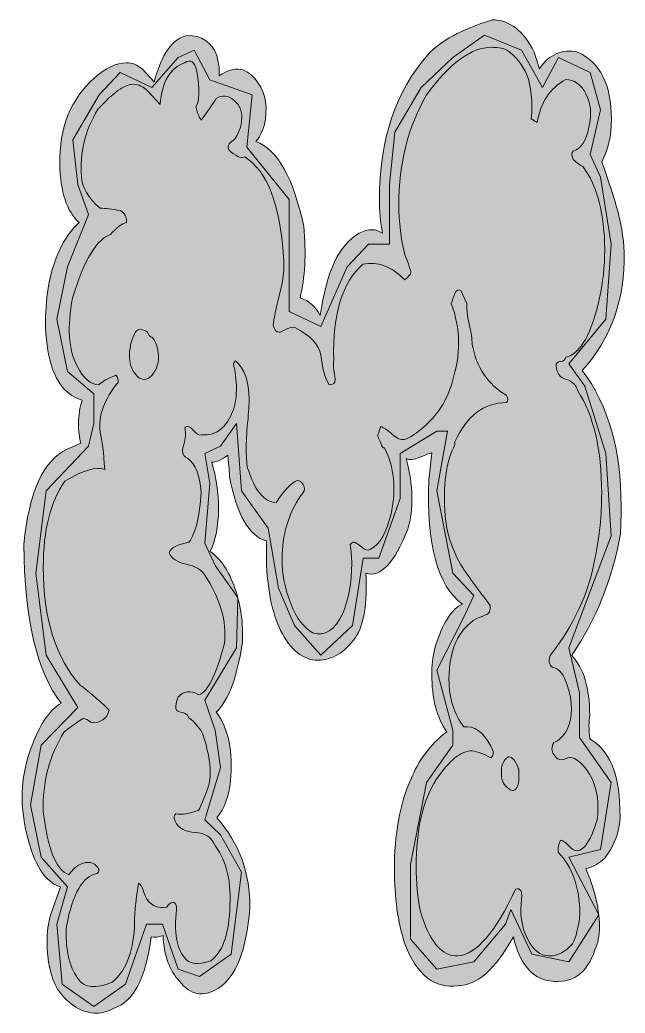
# Model space of a CAD drawing. Extents: x 320 to 1608, y -1070 to -806.
# Drawn here: x 319.7 to 479.6, y -1068.8 to -806.5 of the extents above; entities that cross this region are included whole.
import ezdxf

# ---------------------------------------------------------------- set-up
doc = ezdxf.new("R2010")
doc.units = 0
doc.header["$MEASUREMENT"] = 0
doc.layers.add('katman 1', color=7, linetype='Continuous')

# ---------------------------------------------------------------- blocks, each defined once
blk = doc.blocks.new('block 2')
at = {"layer": 'katman 1', "true_color": 0xffffff}
h = blk.add_hatch(color=7, dxfattribs=at)
h.dxf.hatch_style = 2
edge = h.paths.add_edge_path()
edge.add_spline(control_points=[(479.33, -867.88), (479.6, -880.27), (475.9, -890.67), (468.26, -899.06), (475.11, -908.09), (478.54, -920.06), (478.54, -934.96), (478.54, -937.48), (478.47, -939.9), (478.34, -942.2), (476.23, -954.17), (471.95, -964.88), (465.49, -974.33), (468.66, -977.69), (470.24, -982.94), (470.24, -990.07), (469.97, -991.76), (469.97, -993.85), (470.24, -996.37), (475.38, -999.31), (478.02, -1005.4), (478.15, -1014.64), (478.67, -1019.26), (477.36, -1023.67), (474.19, -1027.86), (473.01, -1029.12), (471.36, -1030.07), (469.25, -1030.7), (469.91, -1032.17), (470.7, -1034.37), (471.62, -1037.31), (473.2, -1043.82), (473.2, -1048.76), (471.62, -1052.11), (469.51, -1058.41), (465.56, -1061.14), (459.76, -1060.3), (455.01, -1059.67), (451.78, -1055.79), (450.07, -1048.65), (445.32, -1057.26), (440.45, -1061.56), (435.44, -1061.56), (429.24, -1062.4), (424.56, -1058.73), (421.4, -1050.54), (419.55, -1044.66), (418.63, -1038.15), (418.63, -1031.01), (418.63, -1021.56), (420.08, -1013.59), (422.98, -1007.08), (424.83, -1002.25), (427.99, -998.05), (432.47, -994.48), (429.83, -990.7), (428.52, -985.66), (428.52, -979.37), (428.52, -977.06), (428.78, -974.75), (429.31, -972.44), (431.41, -965.72), (433.86, -961.84), (436.62, -960.78), (430.03, -955.96), (427.07, -945.04), (427.73, -928.03), (427.73, -928.03), (428.52, -920.79), (428.52, -920.79), (428.39, -920.79), (427.27, -921.21), (425.16, -922.05), (423.78, -922.68), (422.67, -922.79), (421.79, -922.36), (423.64, -929.5), (423.77, -935.7), (422.19, -940.95), (418.63, -949.97), (414.94, -953.86), (411.12, -952.6), (411.51, -960.58), (410.59, -966.25), (408.35, -969.6), (405.45, -973.59), (402.15, -975.59), (398.46, -975.59), (394.51, -975.59), (391.21, -972.96), (388.58, -967.71), (386.33, -963.1), (385.08, -956.9), (384.82, -949.13), (384.82, -949.13), (384.82, -944.09), (384.82, -944.09), (380.27, -942.83), (377.02, -937.17), (375.07, -927.09), (375.07, -926.25), (374.94, -924.36), (374.68, -921.42), (372.98, -922.68), (371.55, -923.3), (370.39, -923.3), (371.57, -927.28), (372.17, -931.37), (372.17, -935.56), (372.17, -940.17), (371.44, -943.94), (369.99, -946.87), (372.76, -948.76), (374.93, -952.01), (376.52, -956.61), (378.1, -961.22), (378.75, -965.94), (378.49, -970.75), (377.17, -979.97), (374.87, -986.15), (371.57, -989.29), (374.87, -993.69), (376.12, -999.77), (375.33, -1007.52), (374.93, -1011.5), (373.75, -1014.74), (371.77, -1017.25), (377.7, -1023.96), (380.6, -1031.92), (380.47, -1041.14), (379.55, -1052.24), (376.78, -1059.26), (372.17, -1062.19), (368.08, -1064.71), (364.65, -1064.09), (361.88, -1060.35), (359.24, -1057.68), (357.8, -1053.67), (357.53, -1048.33), (356.35, -1048.76), (355.29, -1048.86), (354.37, -1048.65), (353.05, -1059.57), (349.75, -1065.87), (344.48, -1067.54), (343.03, -1068.39), (341.52, -1068.8), (339.94, -1068.8), (336.11, -1068.8), (332.68, -1066.71), (329.65, -1062.5), (327.81, -1059.15), (326.89, -1055.06), (326.89, -1050.22), (326.89, -1047.5), (327.21, -1044.98), (327.87, -1042.67), (327.87, -1042.67), (330.44, -1035.42), (330.44, -1035.42), (326.36, -1034.16), (323.39, -1029.55), (321.55, -1021.56), (319.7, -1014.01), (319.93, -1006.82), (322.24, -999.99), (324.54, -993.17), (327.35, -988.81), (330.64, -986.92), (324.18, -978.74), (320.89, -964.78), (320.76, -945.04), (322.07, -931.18), (325.9, -922.79), (332.22, -919.84), (332.22, -919.84), (335.78, -918.27), (335.78, -918.27), (335.39, -916.8), (335.19, -915.12), (335.19, -913.23), (335.19, -910.92), (335.52, -908.82), (336.18, -906.93), (332.22, -905.67), (329.52, -902.63), (328.07, -897.8), (327.02, -894.44), (326.49, -890.56), (326.49, -886.15), (326.49, -879.01), (327.68, -872.82), (330.05, -867.57), (331.63, -864.21), (333.41, -861.69), (335.39, -860.01), (332.09, -857.07), (330.38, -851.93), (330.25, -844.58), (330.11, -834.92), (333.14, -827.37), (339.34, -821.9), (342.37, -819.18), (345.21, -817.81), (347.84, -817.81), (349.29, -817.81), (350.68, -818.34), (352, -819.38), (352, -819.38), (355.16, -822.85), (355.16, -822.85), (357.14, -815.5), (360.04, -811.41), (363.86, -810.57), (367.68, -810.57), (370.32, -812.35), (371.77, -815.92), (372.29, -818.23), (372.49, -820.01), (372.36, -821.27), (376.45, -818.34), (379.88, -818.97), (382.64, -823.16), (384.75, -825.9), (385.28, -829.67), (384.23, -834.5), (383.57, -836.39), (382.84, -837.76), (382.05, -838.59), (387.72, -840.7), (391.94, -848.15), (394.71, -860.95), (395.36, -868.31), (395.03, -874.6), (393.72, -879.85), (396.09, -880.69), (397.87, -882.27), (399.06, -884.57), (400.64, -873.03), (404.06, -865.79), (409.34, -862.84), (411.71, -861.58), (413.75, -861.58), (415.47, -862.84), (414.94, -859.91), (414.68, -856.97), (414.68, -854.03), (414.68, -838.07), (418.97, -825.26), (427.57, -815.61), (430.74, -812.04), (436.36, -808.99), (444.43, -806.47), (449.06, -806.47), (452.76, -809.31), (455.54, -814.98), (455.54, -814.98), (456.93, -819.38), (456.93, -819.38), (459.44, -815.61), (462.81, -814.14), (467.05, -814.98), (473, -817.71), (475.97, -823.59), (475.97, -832.61), (475.97, -837.23), (475.11, -841.01), (473.4, -843.95), (475.38, -849.41), (476.63, -853.19), (477.16, -855.29), (478.47, -859.69), (479.2, -863.9), (479.33, -867.88)], knot_values=[0, 0, 0, 0, 1, 1, 1, 2, 2, 2, 3, 3, 3, 4, 4, 4, 5, 5, 5, 6, 6, 6, 7, 7, 7, 8, 8, 8, 9, 9, 9, 10, 10, 10, 11, 11, 11, 12, 12, 12, 13, 13, 13, 14, 14, 14, 15, 15, 15, 16, 16, 16, 17, 17, 17, 18, 18, 18, 19, 19, 19, 20, 20, 20, 21, 21, 21, 22, 22, 22, 23, 23, 23, 24, 24, 24, 25, 25, 25, 26, 26, 26, 27, 27, 27, 28, 28, 28, 29, 29, 29, 30, 30, 30, 31, 31, 31, 32, 32, 32, 33, 33, 33, 34, 34, 34, 35, 35, 35, 36, 36, 36, 37, 37, 37, 38, 38, 38, 39, 39, 39, 40, 40, 40, 41, 41, 41, 42, 42, 42, 43, 43, 43, 44, 44, 44, 45, 45, 45, 46, 46, 46, 47, 47, 47, 48, 48, 48, 49, 49, 49, 50, 50, 50, 51, 51, 51, 52, 52, 52, 53, 53, 53, 54, 54, 54, 55, 55, 55, 56, 56, 56, 57, 57, 57, 58, 58, 58, 59, 59, 59, 60, 60, 60, 61, 61, 61, 62, 62, 62, 63, 63, 63, 64, 64, 64, 65, 65, 65, 66, 66, 66, 67, 67, 67, 68, 68, 68, 69, 69, 69, 70, 70, 70, 71, 71, 71, 72, 72, 72, 73, 73, 73, 74, 74, 74, 75, 75, 75, 76, 76, 76, 77, 77, 77, 78, 78, 78, 79, 79, 79, 80, 80, 80, 81, 81, 81, 82, 82, 82, 83, 83, 83, 84, 84, 84, 85, 85, 85, 86, 86, 86, 87, 87, 87, 88, 88, 88, 89, 89, 89, 90, 90, 90, 91, 91, 91, 91], degree=3, periodic=1)
edge = h.paths.add_edge_path()
edge.add_spline(control_points=[(472.81, -879.85), (473.73, -875.86), (474.19, -871.66), (474.19, -867.25), (474.19, -857.81), (472.28, -850.46), (468.46, -845.21), (467.8, -845), (466.94, -844.37), (465.89, -843.32), (465.36, -842.27), (465.36, -841.54), (465.89, -841.11), (467.99, -840.48), (469.38, -838.39), (470.04, -834.82), (470.83, -831.46), (470.57, -828.52), (469.25, -826), (467.93, -823.48), (466.15, -822.22), (463.91, -822.22), (459.69, -824.53), (457.19, -828.31), (456.4, -833.56), (456.4, -833.56), (454.81, -832.61), (454.81, -832.61), (455.21, -828), (454.81, -824.11), (453.63, -820.96), (452.57, -818.44), (450.79, -816.24), (448.29, -814.35), (446.97, -813.93), (445.65, -813.72), (444.33, -813.72), (438.93, -813.72), (433.19, -817.92), (427.13, -826.31), (422.25, -834.71), (419.82, -844.37), (419.82, -855.29), (419.82, -859.91), (420.34, -864.32), (421.4, -868.51), (422.45, -871.03), (422.98, -872.61), (422.98, -873.24), (422.98, -873.66), (422.45, -874.29), (421.4, -875.13), (417.84, -871.56), (414.15, -870.2), (410.33, -871.03), (404.92, -875.65), (402.35, -884.05), (402.61, -896.23), (402.48, -896.86), (402.48, -897.8), (402.61, -899.06), (402.88, -900.32), (403.01, -901.16), (403.01, -901.58), (403.01, -902.42), (402.48, -902.84), (401.43, -902.84), (400.24, -900.95), (399.52, -898.33), (399.25, -894.97), (398.73, -892.24), (396.42, -889.82), (392.33, -887.72), (391.8, -887.52), (391.05, -887.67), (390.06, -888.2), (389.07, -888.72), (388.44, -888.98), (388.18, -888.98), (387.39, -888.98), (386.86, -888.35), (386.6, -887.09), (386.73, -885.63), (387.32, -882.79), (388.38, -878.59), (389.3, -875.02), (389.63, -871.87), (389.37, -869.14), (388.44, -855.08), (385.02, -846.26), (379.09, -842.69), (378.03, -843.11), (376.64, -842.48), (374.93, -840.8), (374.8, -840.59), (374.74, -840.28), (374.74, -839.85), (374.74, -839.44), (375.03, -839.02), (375.63, -838.59), (376.22, -838.18), (376.58, -837.86), (376.71, -837.65), (377.77, -835.76), (378.29, -834.19), (378.29, -832.93), (378.56, -830.83), (377.9, -829.1), (376.32, -827.73), (374.74, -826.37), (373.15, -826.21), (371.57, -827.26), (370.65, -828.73), (369.33, -830.62), (367.62, -832.93), (366.96, -832.09), (366.5, -830.93), (366.23, -829.46), (367.15, -828), (367.22, -824.85), (366.43, -820.01), (365.9, -817.5), (364.85, -816.76), (363.27, -817.81), (359.44, -819.07), (357.27, -822.75), (356.74, -828.83), (356.74, -828.83), (353.58, -825.37), (353.58, -825.37), (352.39, -824.11), (351.07, -823.48), (349.62, -823.48), (347.38, -823.48), (344.29, -825.68), (340.33, -830.09), (336.9, -835.76), (335.45, -841.64), (335.98, -847.73), (336.11, -850.67), (337.76, -853.5), (340.92, -856.23), (342.24, -856.23), (344.02, -856.44), (346.26, -856.86), (347.58, -857.7), (348.11, -858.75), (347.84, -860.01), (346.66, -860.22), (345.27, -861.27), (343.69, -863.16), (340.13, -864.21), (336.77, -869.77), (333.61, -879.85), (332.16, -887.62), (332.55, -893.6), (334.79, -897.8), (336.51, -901.16), (338.42, -902.84), (340.53, -902.84), (341.45, -902), (342.97, -901.16), (345.08, -900.32), (345.6, -900.95), (345.8, -901.58), (345.67, -902.21), (341.98, -906.62), (340.4, -911.03), (340.92, -915.44), (341.45, -917.54), (341.84, -920.79), (342.11, -925.2), (339.9, -924.36), (336.38, -925.41), (331.56, -928.35), (327.78, -933.6), (325.9, -941.16), (325.9, -951.02), (325.9, -964.67), (329.15, -975.06), (335.67, -982.2), (337.49, -983.46), (340.04, -985.66), (343.3, -988.81), (343.3, -988.81), (342.7, -990.39), (342.7, -990.39), (341.25, -991.86), (339.8, -992.39), (338.35, -991.96), (337.69, -991.33), (337.03, -991.02), (336.38, -991.02), (336.24, -991.02), (334.6, -992.17), (331.43, -994.48), (327.48, -1000.78), (325.63, -1007.82), (325.9, -1015.58), (326.95, -1025.24), (329.19, -1030.81), (332.62, -1032.27), (333.67, -1030.81), (334.73, -1029.86), (335.78, -1029.44), (337.63, -1028.6), (339.14, -1028.92), (340.33, -1030.38), (340.73, -1030.81), (340.66, -1031.33), (340.13, -1031.96), (336.31, -1032.59), (333.61, -1037.21), (332.03, -1045.81), (331.63, -1051.48), (332.62, -1056.1), (334.99, -1059.67), (336.7, -1062.19), (339.74, -1062.5), (344.09, -1060.62), (347.51, -1057.89), (349.49, -1053.06), (350.02, -1046.13), (349.89, -1043.4), (350.22, -1039.52), (351.01, -1034.48), (351.53, -1034.69), (352, -1035.42), (352.39, -1036.68), (352.79, -1037.94), (353.12, -1038.68), (353.38, -1038.89), (354.7, -1040.57), (356.41, -1041.2), (358.52, -1040.78), (358.78, -1040.14), (359.38, -1039.73), (360.3, -1039.52), (360.83, -1039.73), (361.09, -1040.36), (361.09, -1041.41), (360.43, -1047.5), (361.09, -1051.69), (363.07, -1054), (364.39, -1055.89), (366.76, -1056.21), (370.19, -1054.95), (373.09, -1052.85), (374.74, -1048.44), (375.13, -1041.72), (375.66, -1034.37), (374.4, -1028.7), (371.37, -1024.71), (370.45, -1022.41), (368.67, -1021.2), (366.04, -1021.09), (363.4, -1020.99), (361.62, -1019.99), (360.7, -1018.1), (360.3, -1017.26), (360.37, -1016.63), (360.89, -1016.21), (362.48, -1016.42), (364.45, -1016.11), (366.83, -1015.27), (367.09, -1015.06), (367.88, -1013.27), (369.2, -1009.91), (369.72, -1008.45), (369.99, -1006.87), (369.99, -1005.19), (369.99, -1002.46), (369.33, -999.1), (368.01, -995.11), (367.35, -993.64), (366.1, -992.17), (364.26, -990.7), (364.12, -990.07), (363.63, -989.65), (362.77, -989.44), (361.91, -989.24), (361.35, -989.02), (361.09, -988.81), (360.7, -988.39), (360.83, -987.24), (361.49, -985.35), (362.8, -983.67), (364.65, -983.46), (367.02, -984.72), (369.26, -984.09), (371.5, -979.58), (373.75, -971.18), (374.4, -965.3), (372.63, -959.21), (368.41, -952.91), (367.62, -951.65), (366.04, -950.76), (363.66, -950.24), (361.29, -949.71), (359.77, -948.71), (359.12, -947.24), (359.51, -945.98), (361.29, -945.04), (364.45, -944.41), (366.17, -941.89), (367.22, -937.48), (367.62, -931.18), (367.22, -926.57), (366.04, -923.62), (364.06, -922.36), (363.13, -921.95), (362.67, -921.21), (362.67, -920.16), (362.67, -919.95), (362.8, -919.32), (363.07, -918.27), (363.33, -917.22), (363.46, -916.38), (363.46, -915.75), (363.46, -915.12), (363.4, -914.6), (363.27, -914.18), (363.53, -913.97), (363.79, -913.86), (364.06, -913.86), (364.45, -913.86), (365.01, -914.28), (365.74, -915.12), (366.46, -915.96), (367.09, -916.28), (367.62, -916.07), (371.83, -916.49), (374.8, -913.86), (376.52, -908.19), (376.78, -906.73), (376.91, -905.26), (376.91, -903.78), (376.91, -901.48), (376.64, -899.38), (376.12, -897.49), (376.25, -896.86), (376.45, -896.54), (376.71, -896.54), (379.09, -898.64), (380.27, -902), (380.27, -906.62), (380.27, -907.88), (380.14, -909.98), (379.88, -912.92), (379.61, -915.86), (379.48, -918.06), (379.48, -919.53), (379.48, -921.63), (379.61, -923.42), (379.88, -924.88), (381.72, -930.76), (384.23, -933.81), (387.39, -934.02), (389.37, -930.87), (391.28, -928.87), (393.12, -928.03), (394.18, -928.46), (394.77, -929.19), (394.9, -930.24), (394.77, -931.08), (394.44, -931.71), (393.92, -932.13), (390.62, -936.96), (388.97, -942.52), (388.97, -948.82), (388.97, -952.81), (389.73, -956.74), (391.25, -960.63), (392.76, -964.52), (394.71, -967.08), (397.08, -968.34), (400.24, -969.4), (402.88, -967.71), (404.99, -963.3), (406.57, -959.53), (407.36, -955.12), (407.36, -950.08), (407.36, -948.4), (407.23, -946.72), (406.97, -945.04), (407.36, -944.62), (407.69, -944.41), (407.95, -944.41), (408.35, -944.41), (409.01, -944.83), (409.93, -945.67), (410.85, -946.51), (411.64, -946.72), (412.3, -946.3), (414.81, -945.04), (416.65, -941.79), (417.84, -936.54), (419.16, -930.24), (418.56, -924.57), (416.06, -919.53), (415.66, -919.53), (415.4, -919.32), (415.27, -918.9), (415.14, -918.48), (414.94, -918.01), (414.68, -917.48), (414.41, -916.96), (414.28, -916.49), (414.28, -916.07), (414.41, -915.86), (414.51, -915.59), (414.58, -915.28), (414.64, -914.96), (414.81, -914.49), (415.07, -913.86), (415.73, -914.07), (416.65, -914.7), (417.84, -915.75), (419.03, -916.8), (420.01, -917.33), (420.81, -917.33), (421.99, -917.33), (423.77, -916.28), (426.14, -914.18), (429.97, -911.03), (432.54, -907.04), (433.86, -902.21), (436.23, -894.86), (436.16, -887.93), (433.66, -881.42), (433.92, -880.59), (434.25, -879.69), (434.65, -878.75), (435.04, -877.8), (435.57, -877.54), (436.23, -877.96), (436.23, -877.96), (437.81, -881.42), (437.81, -881.42), (437.68, -882.68), (437.87, -884.47), (438.4, -886.78), (438.93, -889.09), (439.19, -890.87), (439.19, -892.13), (440.25, -898.22), (443.28, -902.74), (448.29, -905.67), (448.69, -906.52), (448.69, -907.14), (448.29, -907.56), (442.23, -907.56), (437.68, -911.03), (434.65, -917.96), (434.65, -917.96), (434.65, -918.59), (434.65, -918.59), (432.27, -923.21), (431.41, -929.5), (432.08, -937.48), (432.47, -942.31), (433.99, -946.83), (436.62, -951.02), (436.75, -951.45), (439.19, -954.8), (443.94, -961.1), (444.07, -962.57), (443.67, -963.41), (442.75, -963.62), (441.3, -964.25), (440.51, -964.56), (440.38, -964.56), (435.5, -967.51), (433.06, -972.86), (433.06, -980.63), (433.06, -985.66), (434.38, -989.87), (437.02, -993.22), (439.65, -992.8), (442.03, -994.48), (444.14, -998.26), (444.93, -999.73), (444.93, -1000.78), (444.14, -1001.41), (442.29, -1000.36), (440.64, -999.73), (439.19, -999.52), (436.29, -999.52), (433.13, -1002.04), (429.7, -1007.08), (426.14, -1012.75), (424.37, -1020.41), (424.37, -1030.07), (424.37, -1034.27), (424.76, -1038.26), (425.55, -1042.03), (427.92, -1050.02), (431.22, -1053.9), (435.44, -1053.69), (440.31, -1053.27), (445.39, -1047.39), (450.66, -1036.05), (451.32, -1035.84), (451.78, -1036.01), (452.05, -1036.54), (452.31, -1037.07), (452.37, -1037.76), (452.24, -1038.61), (451.72, -1042.46), (452.21, -1045.94), (453.73, -1049.04), (455.24, -1052.14), (457.19, -1053.69), (459.56, -1053.69), (461.8, -1053.69), (463.84, -1052.63), (465.69, -1050.5), (466.61, -1048.81), (467.27, -1046.16), (467.67, -1042.55), (467.53, -1035.55), (465.62, -1030.14), (461.93, -1026.32), (461.8, -1025.26), (462, -1024.2), (462.53, -1023.14), (463.05, -1023.14), (463.74, -1023.61), (464.6, -1024.56), (465.46, -1025.5), (466.21, -1025.97), (466.88, -1025.97), (468.85, -1025.77), (470.63, -1023.04), (472.21, -1017.79), (472.34, -1016.74), (472.41, -1015.69), (472.41, -1014.64), (472.41, -1010.02), (471.09, -1006.24), (468.46, -1003.3), (466.74, -1001.62), (465.42, -1000.99), (464.5, -1001.41), (462.79, -1002.25), (461.54, -1001.94), (460.75, -1000.46), (460.09, -999.63), (460.09, -998.58), (460.75, -997.32), (462.06, -996.9), (463.25, -995.74), (464.31, -993.85), (465.75, -990.5), (465.75, -986.61), (464.31, -982.2), (463.38, -979.47), (462.26, -977.95), (460.94, -977.63), (459.63, -977.32), (459.23, -976.22), (459.76, -974.33), (465.95, -966.56), (469.91, -958.06), (471.62, -948.82), (472.81, -942.94), (473.4, -937.17), (473.4, -931.5), (473.4, -919.95), (471.29, -910.92), (467.07, -904.41), (466.68, -902.95), (465.66, -901.95), (464.01, -901.42), (462.36, -900.9), (461.47, -899.69), (461.34, -897.8), (461.34, -897.17), (461.73, -896.81), (462.53, -896.7), (463.32, -896.59), (463.78, -896.23), (463.91, -895.6), (467.86, -894.55), (470.83, -889.3), (472.81, -879.85)], knot_values=[0, 0, 0, 0, 1, 1, 1, 2, 2, 2, 3, 3, 3, 4, 4, 4, 5, 5, 5, 6, 6, 6, 7, 7, 7, 8, 8, 8, 9, 9, 9, 10, 10, 10, 11, 11, 11, 12, 12, 12, 13, 13, 13, 14, 14, 14, 15, 15, 15, 16, 16, 16, 17, 17, 17, 18, 18, 18, 19, 19, 19, 20, 20, 20, 21, 21, 21, 22, 22, 22, 23, 23, 23, 24, 24, 24, 25, 25, 25, 26, 26, 26, 27, 27, 27, 28, 28, 28, 29, 29, 29, 30, 30, 30, 31, 31, 31, 32, 32, 32, 33, 33, 33, 34, 34, 34, 35, 35, 35, 36, 36, 36, 37, 37, 37, 38, 38, 38, 39, 39, 39, 40, 40, 40, 41, 41, 41, 42, 42, 42, 43, 43, 43, 44, 44, 44, 45, 45, 45, 46, 46, 46, 47, 47, 47, 48, 48, 48, 49, 49, 49, 50, 50, 50, 51, 51, 51, 52, 52, 52, 53, 53, 53, 54, 54, 54, 55, 55, 55, 56, 56, 56, 57, 57, 57, 58, 58, 58, 59, 59, 59, 60, 60, 60, 61, 61, 61, 62, 62, 62, 63, 63, 63, 64, 64, 64, 65, 65, 65, 66, 66, 66, 67, 67, 67, 68, 68, 68, 69, 69, 69, 70, 70, 70, 71, 71, 71, 72, 72, 72, 73, 73, 73, 74, 74, 74, 75, 75, 75, 76, 76, 76, 77, 77, 77, 78, 78, 78, 79, 79, 79, 80, 80, 80, 81, 81, 81, 82, 82, 82, 83, 83, 83, 84, 84, 84, 85, 85, 85, 86, 86, 86, 87, 87, 87, 88, 88, 88, 89, 89, 89, 90, 90, 90, 91, 91, 91, 92, 92, 92, 93, 93, 93, 94, 94, 94, 95, 95, 95, 96, 96, 96, 97, 97, 97, 98, 98, 98, 99, 99, 99, 100, 100, 100, 101, 101, 101, 102, 102, 102, 103, 103, 103, 104, 104, 104, 105, 105, 105, 106, 106, 106, 107, 107, 107, 108, 108, 108, 109, 109, 109, 110, 110, 110, 111, 111, 111, 112, 112, 112, 113, 113, 113, 114, 114, 114, 115, 115, 115, 116, 116, 116, 117, 117, 117, 118, 118, 118, 119, 119, 119, 120, 120, 120, 121, 121, 121, 122, 122, 122, 123, 123, 123, 124, 124, 124, 125, 125, 125, 126, 126, 126, 127, 127, 127, 128, 128, 128, 129, 129, 129, 130, 130, 130, 131, 131, 131, 132, 132, 132, 133, 133, 133, 134, 134, 134, 135, 135, 135, 136, 136, 136, 137, 137, 137, 138, 138, 138, 139, 139, 139, 140, 140, 140, 141, 141, 141, 142, 142, 142, 143, 143, 143, 144, 144, 144, 145, 145, 145, 146, 146, 146, 147, 147, 147, 148, 148, 148, 149, 149, 149, 150, 150, 150, 151, 151, 151, 152, 152, 152, 153, 153, 153, 154, 154, 154, 155, 155, 155, 156, 156, 156, 157, 157, 157, 158, 158, 158, 159, 159, 159, 160, 160, 160, 161, 161, 161, 162, 162, 162, 163, 163, 163, 164, 164, 164, 165, 165, 165, 166, 166, 166, 167, 167, 167, 168, 168, 168, 169, 169, 169, 170, 170, 170, 171, 171, 171, 172, 172, 172, 173, 173, 173, 174, 174, 174, 175, 175, 175, 176, 176, 176, 177, 177, 177, 178, 178, 178, 179, 179, 179, 180, 180, 180, 181, 181, 181, 182, 182, 182, 183, 183, 183, 184, 184, 184, 185, 185, 185, 186, 186, 186, 187, 187, 187, 188, 188, 188, 189, 189, 189, 190, 190, 190, 191, 191, 191, 192, 192, 192, 193, 193, 193, 194, 194, 194, 195, 195, 195, 195], degree=3, periodic=1)
edge = h.paths.add_edge_path()
edge.add_spline(control_points=[(356.35, -895.28), (356.35, -897.59), (355.56, -899.48), (353.97, -900.95), (352.66, -901.79), (351.43, -901.53), (350.32, -900.16), (349.19, -898.8), (348.64, -897.07), (348.64, -894.97), (348.77, -892.45), (349.29, -890.45), (350.22, -888.98), (350.88, -887.93), (351.93, -887.93), (353.38, -888.98), (353.78, -889.82), (354.17, -890.24), (354.57, -890.24), (355.62, -891.3), (356.21, -892.97), (356.35, -895.28)], knot_values=[0, 0, 0, 0, 1, 1, 1, 2, 2, 2, 3, 3, 3, 4, 4, 4, 5, 5, 5, 6, 6, 6, 7, 7, 7, 7], degree=3, periodic=1)
edge = h.paths.add_edge_path()
edge.add_spline(control_points=[(451.45, -1008.02), (450.93, -1009.91), (450.07, -1010.44), (448.88, -1009.6), (447.56, -1008.55), (446.91, -1007.29), (446.91, -1005.82), (446.77, -1003.51), (447.37, -1001.94), (448.69, -1001.1), (449.74, -1001.1), (450.66, -1002.15), (451.45, -1004.24), (451.58, -1004.46), (451.58, -1005.72), (451.45, -1008.02)], knot_values=[0, 0, 0, 0, 1, 1, 1, 2, 2, 2, 3, 3, 3, 4, 4, 4, 5, 5, 5, 5], degree=3, periodic=1)
at = {"layer": 'katman 1', "lineweight": 0}
for points, knots in [([(479.33, -867.88), (479.6, -880.27), (475.9, -890.67), (468.26, -899.06), (475.11, -908.09), (478.54, -920.06), (478.54, -934.96), (478.54, -937.48), (478.47, -939.9), (478.34, -942.2), (476.23, -954.17), (471.95, -964.88), (465.49, -974.33), (468.66, -977.69), (470.24, -982.94), (470.24, -990.07), (469.97, -991.76), (469.97, -993.85), (470.24, -996.37), (475.38, -999.31), (478.02, -1005.4), (478.15, -1014.64), (478.67, -1019.26), (477.36, -1023.67), (474.19, -1027.86), (473.01, -1029.12), (471.36, -1030.07), (469.25, -1030.7), (469.91, -1032.17), (470.7, -1034.37), (471.62, -1037.31), (473.2, -1043.82), (473.2, -1048.76), (471.62, -1052.11), (469.51, -1058.41), (465.56, -1061.14), (459.76, -1060.3), (455.01, -1059.67), (451.78, -1055.79), (450.07, -1048.65), (445.32, -1057.26), (440.45, -1061.56), (435.44, -1061.56), (429.24, -1062.4), (424.56, -1058.73), (421.4, -1050.54), (419.55, -1044.66), (418.63, -1038.15), (418.63, -1031.01), (418.63, -1021.56), (420.08, -1013.59), (422.98, -1007.08), (424.83, -1002.25), (427.99, -998.05), (432.47, -994.48), (429.83, -990.7), (428.52, -985.66), (428.52, -979.37), (428.52, -977.06), (428.78, -974.75), (429.31, -972.44), (431.41, -965.72), (433.86, -961.84), (436.62, -960.78), (430.03, -955.96), (427.07, -945.04), (427.73, -928.03), (427.73, -928.03), (428.52, -920.79), (428.52, -920.79), (428.39, -920.79), (427.27, -921.21), (425.16, -922.05), (423.78, -922.68), (422.67, -922.79), (421.79, -922.36), (423.64, -929.5), (423.77, -935.7), (422.19, -940.95), (418.63, -949.97), (414.94, -953.86), (411.12, -952.6), (411.51, -960.58), (410.59, -966.25), (408.35, -969.6), (405.45, -973.59), (402.15, -975.59), (398.46, -975.59), (394.51, -975.59), (391.21, -972.96), (388.58, -967.71), (386.33, -963.1), (385.08, -956.9), (384.82, -949.13), (384.82, -949.13), (384.82, -944.09), (384.82, -944.09), (380.27, -942.83), (377.02, -937.17), (375.07, -927.09), (375.07, -926.25), (374.94, -924.36), (374.68, -921.42), (372.98, -922.68), (371.55, -923.3), (370.39, -923.3), (371.57, -927.28), (372.17, -931.37), (372.17, -935.56), (372.17, -940.17), (371.44, -943.94), (369.99, -946.87), (372.76, -948.76), (374.93, -952.01), (376.52, -956.61), (378.1, -961.22), (378.75, -965.94), (378.49, -970.75), (377.17, -979.97), (374.87, -986.15), (371.57, -989.29), (374.87, -993.69), (376.12, -999.77), (375.33, -1007.52), (374.93, -1011.5), (373.75, -1014.74), (371.77, -1017.25), (377.7, -1023.96), (380.6, -1031.92), (380.47, -1041.14), (379.55, -1052.24), (376.78, -1059.26), (372.17, -1062.19), (368.08, -1064.71), (364.65, -1064.09), (361.88, -1060.35), (359.24, -1057.68), (357.8, -1053.67), (357.53, -1048.33), (356.35, -1048.76), (355.29, -1048.86), (354.37, -1048.65), (353.05, -1059.57), (349.75, -1065.87), (344.48, -1067.54), (343.03, -1068.39), (341.52, -1068.8), (339.94, -1068.8), (336.11, -1068.8), (332.68, -1066.71), (329.65, -1062.5), (327.81, -1059.15), (326.89, -1055.06), (326.89, -1050.22), (326.89, -1047.5), (327.21, -1044.98), (327.87, -1042.67), (327.87, -1042.67), (330.44, -1035.42), (330.44, -1035.42), (326.36, -1034.16), (323.39, -1029.55), (321.55, -1021.56), (319.7, -1014.01), (319.93, -1006.82), (322.24, -999.99), (324.54, -993.17), (327.35, -988.81), (330.64, -986.92), (324.18, -978.74), (320.89, -964.78), (320.76, -945.04), (322.07, -931.18), (325.9, -922.79), (332.22, -919.84), (332.22, -919.84), (335.78, -918.27), (335.78, -918.27), (335.39, -916.8), (335.19, -915.12), (335.19, -913.23), (335.19, -910.92), (335.52, -908.82), (336.18, -906.93), (332.22, -905.67), (329.52, -902.63), (328.07, -897.8), (327.02, -894.44), (326.49, -890.56), (326.49, -886.15), (326.49, -879.01), (327.68, -872.82), (330.05, -867.57), (331.63, -864.21), (333.41, -861.69), (335.39, -860.01), (332.09, -857.07), (330.38, -851.93), (330.25, -844.58), (330.11, -834.92), (333.14, -827.37), (339.34, -821.9), (342.37, -819.18), (345.21, -817.81), (347.84, -817.81), (349.29, -817.81), (350.68, -818.34), (352, -819.38), (352, -819.38), (355.16, -822.85), (355.16, -822.85), (357.14, -815.5), (360.04, -811.41), (363.86, -810.57), (367.68, -810.57), (370.32, -812.35), (371.77, -815.92), (372.29, -818.23), (372.49, -820.01), (372.36, -821.27), (376.45, -818.34), (379.88, -818.97), (382.64, -823.16), (384.75, -825.9), (385.28, -829.67), (384.23, -834.5), (383.57, -836.39), (382.84, -837.76), (382.05, -838.59), (387.72, -840.7), (391.94, -848.15), (394.71, -860.95), (395.36, -868.31), (395.03, -874.6), (393.72, -879.85), (396.09, -880.69), (397.87, -882.27), (399.06, -884.57), (400.64, -873.03), (404.06, -865.79), (409.34, -862.84), (411.71, -861.58), (413.75, -861.58), (415.47, -862.84), (414.94, -859.91), (414.68, -856.97), (414.68, -854.03), (414.68, -838.07), (418.97, -825.26), (427.57, -815.61), (430.74, -812.04), (436.36, -808.99), (444.43, -806.47), (449.06, -806.47), (452.76, -809.31), (455.54, -814.98), (455.54, -814.98), (456.93, -819.38), (456.93, -819.38), (459.44, -815.61), (462.81, -814.14), (467.05, -814.98), (473, -817.71), (475.97, -823.59), (475.97, -832.61), (475.97, -837.23), (475.11, -841.01), (473.4, -843.95), (475.38, -849.41), (476.63, -853.19), (477.16, -855.29), (478.47, -859.69), (479.2, -863.9), (479.33, -867.88)], [0, 0, 0, 0, 1, 1, 1, 2, 2, 2, 3, 3, 3, 4, 4, 4, 5, 5, 5, 6, 6, 6, 7, 7, 7, 8, 8, 8, 9, 9, 9, 10, 10, 10, 11, 11, 11, 12, 12, 12, 13, 13, 13, 14, 14, 14, 15, 15, 15, 16, 16, 16, 17, 17, 17, 18, 18, 18, 19, 19, 19, 20, 20, 20, 21, 21, 21, 22, 22, 22, 23, 23, 23, 24, 24, 24, 25, 25, 25, 26, 26, 26, 27, 27, 27, 28, 28, 28, 29, 29, 29, 30, 30, 30, 31, 31, 31, 32, 32, 32, 33, 33, 33, 34, 34, 34, 35, 35, 35, 36, 36, 36, 37, 37, 37, 38, 38, 38, 39, 39, 39, 40, 40, 40, 41, 41, 41, 42, 42, 42, 43, 43, 43, 44, 44, 44, 45, 45, 45, 46, 46, 46, 47, 47, 47, 48, 48, 48, 49, 49, 49, 50, 50, 50, 51, 51, 51, 52, 52, 52, 53, 53, 53, 54, 54, 54, 55, 55, 55, 56, 56, 56, 57, 57, 57, 58, 58, 58, 59, 59, 59, 60, 60, 60, 61, 61, 61, 62, 62, 62, 63, 63, 63, 64, 64, 64, 65, 65, 65, 66, 66, 66, 67, 67, 67, 68, 68, 68, 69, 69, 69, 70, 70, 70, 71, 71, 71, 72, 72, 72, 73, 73, 73, 74, 74, 74, 75, 75, 75, 76, 76, 76, 77, 77, 77, 78, 78, 78, 79, 79, 79, 80, 80, 80, 81, 81, 81, 82, 82, 82, 83, 83, 83, 84, 84, 84, 85, 85, 85, 86, 86, 86, 87, 87, 87, 88, 88, 88, 89, 89, 89, 90, 90, 90, 91, 91, 91, 91]), ([(472.81, -879.85), (473.73, -875.86), (474.19, -871.66), (474.19, -867.25), (474.19, -857.81), (472.28, -850.46), (468.46, -845.21), (467.8, -845), (466.94, -844.37), (465.89, -843.32), (465.36, -842.27), (465.36, -841.54), (465.89, -841.11), (467.99, -840.48), (469.38, -838.39), (470.04, -834.82), (470.83, -831.46), (470.57, -828.52), (469.25, -826), (467.93, -823.48), (466.15, -822.22), (463.91, -822.22), (459.69, -824.53), (457.19, -828.31), (456.4, -833.56), (456.4, -833.56), (454.81, -832.61), (454.81, -832.61), (455.21, -828), (454.81, -824.11), (453.63, -820.96), (452.57, -818.44), (450.79, -816.24), (448.29, -814.35), (446.97, -813.93), (445.65, -813.72), (444.33, -813.72), (438.93, -813.72), (433.19, -817.92), (427.13, -826.31), (422.25, -834.71), (419.82, -844.37), (419.82, -855.29), (419.82, -859.91), (420.34, -864.32), (421.4, -868.51), (422.45, -871.03), (422.98, -872.61), (422.98, -873.24), (422.98, -873.66), (422.45, -874.29), (421.4, -875.13), (417.84, -871.56), (414.15, -870.2), (410.33, -871.03), (404.92, -875.65), (402.35, -884.05), (402.61, -896.23), (402.48, -896.86), (402.48, -897.8), (402.61, -899.06), (402.88, -900.32), (403.01, -901.16), (403.01, -901.58), (403.01, -902.42), (402.48, -902.84), (401.43, -902.84), (400.24, -900.95), (399.52, -898.33), (399.25, -894.97), (398.73, -892.24), (396.42, -889.82), (392.33, -887.72), (391.8, -887.52), (391.05, -887.67), (390.06, -888.2), (389.07, -888.72), (388.44, -888.98), (388.18, -888.98), (387.39, -888.98), (386.86, -888.35), (386.6, -887.09), (386.73, -885.63), (387.32, -882.79), (388.38, -878.59), (389.3, -875.02), (389.63, -871.87), (389.37, -869.14), (388.44, -855.08), (385.02, -846.26), (379.09, -842.69), (378.03, -843.11), (376.64, -842.48), (374.93, -840.8), (374.8, -840.59), (374.74, -840.28), (374.74, -839.85), (374.74, -839.44), (375.03, -839.02), (375.63, -838.59), (376.22, -838.18), (376.58, -837.86), (376.71, -837.65), (377.77, -835.76), (378.29, -834.19), (378.29, -832.93), (378.56, -830.83), (377.9, -829.1), (376.32, -827.73), (374.74, -826.37), (373.15, -826.21), (371.57, -827.26), (370.65, -828.73), (369.33, -830.62), (367.62, -832.93), (366.96, -832.09), (366.5, -830.93), (366.23, -829.46), (367.15, -828), (367.22, -824.85), (366.43, -820.01), (365.9, -817.5), (364.85, -816.76), (363.27, -817.81), (359.44, -819.07), (357.27, -822.75), (356.74, -828.83), (356.74, -828.83), (353.58, -825.37), (353.58, -825.37), (352.39, -824.11), (351.07, -823.48), (349.62, -823.48), (347.38, -823.48), (344.29, -825.68), (340.33, -830.09), (336.9, -835.76), (335.45, -841.64), (335.98, -847.73), (336.11, -850.67), (337.76, -853.5), (340.92, -856.23), (342.24, -856.23), (344.02, -856.44), (346.26, -856.86), (347.58, -857.7), (348.11, -858.75), (347.84, -860.01), (346.66, -860.22), (345.27, -861.27), (343.69, -863.16), (340.13, -864.21), (336.77, -869.77), (333.61, -879.85), (332.16, -887.62), (332.55, -893.6), (334.79, -897.8), (336.51, -901.16), (338.42, -902.84), (340.53, -902.84), (341.45, -902), (342.97, -901.16), (345.08, -900.32), (345.6, -900.95), (345.8, -901.58), (345.67, -902.21), (341.98, -906.62), (340.4, -911.03), (340.92, -915.44), (341.45, -917.54), (341.84, -920.79), (342.11, -925.2), (339.9, -924.36), (336.38, -925.41), (331.56, -928.35), (327.78, -933.6), (325.9, -941.16), (325.9, -951.02), (325.9, -964.67), (329.15, -975.06), (335.67, -982.2), (337.49, -983.46), (340.04, -985.66), (343.3, -988.81), (343.3, -988.81), (342.7, -990.39), (342.7, -990.39), (341.25, -991.86), (339.8, -992.39), (338.35, -991.96), (337.69, -991.33), (337.03, -991.02), (336.38, -991.02), (336.24, -991.02), (334.6, -992.17), (331.43, -994.48), (327.48, -1000.78), (325.63, -1007.82), (325.9, -1015.58), (326.95, -1025.24), (329.19, -1030.81), (332.62, -1032.27), (333.67, -1030.81), (334.73, -1029.86), (335.78, -1029.44), (337.63, -1028.6), (339.14, -1028.92), (340.33, -1030.38), (340.73, -1030.81), (340.66, -1031.33), (340.13, -1031.96), (336.31, -1032.59), (333.61, -1037.21), (332.03, -1045.81), (331.63, -1051.48), (332.62, -1056.1), (334.99, -1059.67), (336.7, -1062.19), (339.74, -1062.5), (344.09, -1060.62), (347.51, -1057.89), (349.49, -1053.06), (350.02, -1046.13), (349.89, -1043.4), (350.22, -1039.52), (351.01, -1034.48), (351.53, -1034.69), (352, -1035.42), (352.39, -1036.68), (352.79, -1037.94), (353.12, -1038.68), (353.38, -1038.89), (354.7, -1040.57), (356.41, -1041.2), (358.52, -1040.78), (358.78, -1040.14), (359.38, -1039.73), (360.3, -1039.52), (360.83, -1039.73), (361.09, -1040.36), (361.09, -1041.41), (360.43, -1047.5), (361.09, -1051.69), (363.07, -1054), (364.39, -1055.89), (366.76, -1056.21), (370.19, -1054.95), (373.09, -1052.85), (374.74, -1048.44), (375.13, -1041.72), (375.66, -1034.37), (374.4, -1028.7), (371.37, -1024.71), (370.45, -1022.41), (368.67, -1021.2), (366.04, -1021.09), (363.4, -1020.99), (361.62, -1019.99), (360.7, -1018.1), (360.3, -1017.26), (360.37, -1016.63), (360.89, -1016.21), (362.48, -1016.42), (364.45, -1016.11), (366.83, -1015.27), (367.09, -1015.06), (367.88, -1013.27), (369.2, -1009.91), (369.72, -1008.45), (369.99, -1006.87), (369.99, -1005.19), (369.99, -1002.46), (369.33, -999.1), (368.01, -995.11), (367.35, -993.64), (366.1, -992.17), (364.26, -990.7), (364.12, -990.07), (363.63, -989.65), (362.77, -989.44), (361.91, -989.24), (361.35, -989.02), (361.09, -988.81), (360.7, -988.39), (360.83, -987.24), (361.49, -985.35), (362.8, -983.67), (364.65, -983.46), (367.02, -984.72), (369.26, -984.09), (371.5, -979.58), (373.75, -971.18), (374.4, -965.3), (372.63, -959.21), (368.41, -952.91), (367.62, -951.65), (366.04, -950.76), (363.66, -950.24), (361.29, -949.71), (359.77, -948.71), (359.12, -947.24), (359.51, -945.98), (361.29, -945.04), (364.45, -944.41), (366.17, -941.89), (367.22, -937.48), (367.62, -931.18), (367.22, -926.57), (366.04, -923.62), (364.06, -922.36), (363.13, -921.95), (362.67, -921.21), (362.67, -920.16), (362.67, -919.95), (362.8, -919.32), (363.07, -918.27), (363.33, -917.22), (363.46, -916.38), (363.46, -915.75), (363.46, -915.12), (363.4, -914.6), (363.27, -914.18), (363.53, -913.97), (363.79, -913.86), (364.06, -913.86), (364.45, -913.86), (365.01, -914.28), (365.74, -915.12), (366.46, -915.96), (367.09, -916.28), (367.62, -916.07), (371.83, -916.49), (374.8, -913.86), (376.52, -908.19), (376.78, -906.73), (376.91, -905.26), (376.91, -903.78), (376.91, -901.48), (376.64, -899.38), (376.12, -897.49), (376.25, -896.86), (376.45, -896.54), (376.71, -896.54), (379.09, -898.64), (380.27, -902), (380.27, -906.62), (380.27, -907.88), (380.14, -909.98), (379.88, -912.92), (379.61, -915.86), (379.48, -918.06), (379.48, -919.53), (379.48, -921.63), (379.61, -923.42), (379.88, -924.88), (381.72, -930.76), (384.23, -933.81), (387.39, -934.02), (389.37, -930.87), (391.28, -928.87), (393.12, -928.03), (394.18, -928.46), (394.77, -929.19), (394.9, -930.24), (394.77, -931.08), (394.44, -931.71), (393.92, -932.13), (390.62, -936.96), (388.97, -942.52), (388.97, -948.82), (388.97, -952.81), (389.73, -956.74), (391.25, -960.63), (392.76, -964.52), (394.71, -967.08), (397.08, -968.34), (400.24, -969.4), (402.88, -967.71), (404.99, -963.3), (406.57, -959.53), (407.36, -955.12), (407.36, -950.08), (407.36, -948.4), (407.23, -946.72), (406.97, -945.04), (407.36, -944.62), (407.69, -944.41), (407.95, -944.41), (408.35, -944.41), (409.01, -944.83), (409.93, -945.67), (410.85, -946.51), (411.64, -946.72), (412.3, -946.3), (414.81, -945.04), (416.65, -941.79), (417.84, -936.54), (419.16, -930.24), (418.56, -924.57), (416.06, -919.53), (415.66, -919.53), (415.4, -919.32), (415.27, -918.9), (415.14, -918.48), (414.94, -918.01), (414.68, -917.48), (414.41, -916.96), (414.28, -916.49), (414.28, -916.07), (414.41, -915.86), (414.51, -915.59), (414.58, -915.28), (414.64, -914.96), (414.81, -914.49), (415.07, -913.86), (415.73, -914.07), (416.65, -914.7), (417.84, -915.75), (419.03, -916.8), (420.01, -917.33), (420.81, -917.33), (421.99, -917.33), (423.77, -916.28), (426.14, -914.18), (429.97, -911.03), (432.54, -907.04), (433.86, -902.21), (436.23, -894.86), (436.16, -887.93), (433.66, -881.42), (433.92, -880.59), (434.25, -879.69), (434.65, -878.75), (435.04, -877.8), (435.57, -877.54), (436.23, -877.96), (436.23, -877.96), (437.81, -881.42), (437.81, -881.42), (437.68, -882.68), (437.87, -884.47), (438.4, -886.78), (438.93, -889.09), (439.19, -890.87), (439.19, -892.13), (440.25, -898.22), (443.28, -902.74), (448.29, -905.67), (448.69, -906.52), (448.69, -907.14), (448.29, -907.56), (442.23, -907.56), (437.68, -911.03), (434.65, -917.96), (434.65, -917.96), (434.65, -918.59), (434.65, -918.59), (432.27, -923.21), (431.41, -929.5), (432.08, -937.48), (432.47, -942.31), (433.99, -946.83), (436.62, -951.02), (436.75, -951.45), (439.19, -954.8), (443.94, -961.1), (444.07, -962.57), (443.67, -963.41), (442.75, -963.62), (441.3, -964.25), (440.51, -964.56), (440.38, -964.56), (435.5, -967.51), (433.06, -972.86), (433.06, -980.63), (433.06, -985.66), (434.38, -989.87), (437.02, -993.22), (439.65, -992.8), (442.03, -994.48), (444.14, -998.26), (444.93, -999.73), (444.93, -1000.78), (444.14, -1001.41), (442.29, -1000.36), (440.64, -999.73), (439.19, -999.52), (436.29, -999.52), (433.13, -1002.04), (429.7, -1007.08), (426.14, -1012.75), (424.37, -1020.41), (424.37, -1030.07), (424.37, -1034.27), (424.76, -1038.26), (425.55, -1042.03), (427.92, -1050.02), (431.22, -1053.9), (435.44, -1053.69), (440.31, -1053.27), (445.39, -1047.39), (450.66, -1036.05), (451.32, -1035.84), (451.78, -1036.01), (452.05, -1036.54), (452.31, -1037.07), (452.37, -1037.76), (452.24, -1038.61), (451.72, -1042.46), (452.21, -1045.94), (453.73, -1049.04), (455.24, -1052.14), (457.19, -1053.69), (459.56, -1053.69), (461.8, -1053.69), (463.84, -1052.63), (465.69, -1050.5), (466.61, -1048.81), (467.27, -1046.16), (467.67, -1042.55), (467.53, -1035.55), (465.62, -1030.14), (461.93, -1026.32), (461.8, -1025.26), (462, -1024.2), (462.53, -1023.14), (463.05, -1023.14), (463.74, -1023.61), (464.6, -1024.56), (465.46, -1025.5), (466.21, -1025.97), (466.88, -1025.97), (468.85, -1025.77), (470.63, -1023.04), (472.21, -1017.79), (472.34, -1016.74), (472.41, -1015.69), (472.41, -1014.64), (472.41, -1010.02), (471.09, -1006.24), (468.46, -1003.3), (466.74, -1001.62), (465.42, -1000.99), (464.5, -1001.41), (462.79, -1002.25), (461.54, -1001.94), (460.75, -1000.46), (460.09, -999.63), (460.09, -998.58), (460.75, -997.32), (462.06, -996.9), (463.25, -995.74), (464.31, -993.85), (465.75, -990.5), (465.75, -986.61), (464.31, -982.2), (463.38, -979.47), (462.26, -977.95), (460.94, -977.63), (459.63, -977.32), (459.23, -976.22), (459.76, -974.33), (465.95, -966.56), (469.91, -958.06), (471.62, -948.82), (472.81, -942.94), (473.4, -937.17), (473.4, -931.5), (473.4, -919.95), (471.29, -910.92), (467.07, -904.41), (466.68, -902.95), (465.66, -901.95), (464.01, -901.42), (462.36, -900.9), (461.47, -899.69), (461.34, -897.8), (461.34, -897.17), (461.73, -896.81), (462.53, -896.7), (463.32, -896.59), (463.78, -896.23), (463.91, -895.6), (467.86, -894.55), (470.83, -889.3), (472.81, -879.85)], [0, 0, 0, 0, 1, 1, 1, 2, 2, 2, 3, 3, 3, 4, 4, 4, 5, 5, 5, 6, 6, 6, 7, 7, 7, 8, 8, 8, 9, 9, 9, 10, 10, 10, 11, 11, 11, 12, 12, 12, 13, 13, 13, 14, 14, 14, 15, 15, 15, 16, 16, 16, 17, 17, 17, 18, 18, 18, 19, 19, 19, 20, 20, 20, 21, 21, 21, 22, 22, 22, 23, 23, 23, 24, 24, 24, 25, 25, 25, 26, 26, 26, 27, 27, 27, 28, 28, 28, 29, 29, 29, 30, 30, 30, 31, 31, 31, 32, 32, 32, 33, 33, 33, 34, 34, 34, 35, 35, 35, 36, 36, 36, 37, 37, 37, 38, 38, 38, 39, 39, 39, 40, 40, 40, 41, 41, 41, 42, 42, 42, 43, 43, 43, 44, 44, 44, 45, 45, 45, 46, 46, 46, 47, 47, 47, 48, 48, 48, 49, 49, 49, 50, 50, 50, 51, 51, 51, 52, 52, 52, 53, 53, 53, 54, 54, 54, 55, 55, 55, 56, 56, 56, 57, 57, 57, 58, 58, 58, 59, 59, 59, 60, 60, 60, 61, 61, 61, 62, 62, 62, 63, 63, 63, 64, 64, 64, 65, 65, 65, 66, 66, 66, 67, 67, 67, 68, 68, 68, 69, 69, 69, 70, 70, 70, 71, 71, 71, 72, 72, 72, 73, 73, 73, 74, 74, 74, 75, 75, 75, 76, 76, 76, 77, 77, 77, 78, 78, 78, 79, 79, 79, 80, 80, 80, 81, 81, 81, 82, 82, 82, 83, 83, 83, 84, 84, 84, 85, 85, 85, 86, 86, 86, 87, 87, 87, 88, 88, 88, 89, 89, 89, 90, 90, 90, 91, 91, 91, 92, 92, 92, 93, 93, 93, 94, 94, 94, 95, 95, 95, 96, 96, 96, 97, 97, 97, 98, 98, 98, 99, 99, 99, 100, 100, 100, 101, 101, 101, 102, 102, 102, 103, 103, 103, 104, 104, 104, 105, 105, 105, 106, 106, 106, 107, 107, 107, 108, 108, 108, 109, 109, 109, 110, 110, 110, 111, 111, 111, 112, 112, 112, 113, 113, 113, 114, 114, 114, 115, 115, 115, 116, 116, 116, 117, 117, 117, 118, 118, 118, 119, 119, 119, 120, 120, 120, 121, 121, 121, 122, 122, 122, 123, 123, 123, 124, 124, 124, 125, 125, 125, 126, 126, 126, 127, 127, 127, 128, 128, 128, 129, 129, 129, 130, 130, 130, 131, 131, 131, 132, 132, 132, 133, 133, 133, 134, 134, 134, 135, 135, 135, 136, 136, 136, 137, 137, 137, 138, 138, 138, 139, 139, 139, 140, 140, 140, 141, 141, 141, 142, 142, 142, 143, 143, 143, 144, 144, 144, 145, 145, 145, 146, 146, 146, 147, 147, 147, 148, 148, 148, 149, 149, 149, 150, 150, 150, 151, 151, 151, 152, 152, 152, 153, 153, 153, 154, 154, 154, 155, 155, 155, 156, 156, 156, 157, 157, 157, 158, 158, 158, 159, 159, 159, 160, 160, 160, 161, 161, 161, 162, 162, 162, 163, 163, 163, 164, 164, 164, 165, 165, 165, 166, 166, 166, 167, 167, 167, 168, 168, 168, 169, 169, 169, 170, 170, 170, 171, 171, 171, 172, 172, 172, 173, 173, 173, 174, 174, 174, 175, 175, 175, 176, 176, 176, 177, 177, 177, 178, 178, 178, 179, 179, 179, 180, 180, 180, 181, 181, 181, 182, 182, 182, 183, 183, 183, 184, 184, 184, 185, 185, 185, 186, 186, 186, 187, 187, 187, 188, 188, 188, 189, 189, 189, 190, 190, 190, 191, 191, 191, 192, 192, 192, 193, 193, 193, 194, 194, 194, 195, 195, 195, 195]), ([(356.35, -895.28), (356.35, -897.59), (355.56, -899.48), (353.97, -900.95), (352.66, -901.79), (351.43, -901.53), (350.32, -900.16), (349.19, -898.8), (348.64, -897.07), (348.64, -894.97), (348.77, -892.45), (349.29, -890.45), (350.22, -888.98), (350.88, -887.93), (351.93, -887.93), (353.38, -888.98), (353.78, -889.82), (354.17, -890.24), (354.57, -890.24), (355.62, -891.3), (356.21, -892.97), (356.35, -895.28)], [0, 0, 0, 0, 1, 1, 1, 2, 2, 2, 3, 3, 3, 4, 4, 4, 5, 5, 5, 6, 6, 6, 7, 7, 7, 7]), ([(451.45, -1008.02), (450.93, -1009.91), (450.07, -1010.44), (448.88, -1009.6), (447.56, -1008.55), (446.91, -1007.29), (446.91, -1005.82), (446.77, -1003.51), (447.37, -1001.94), (448.69, -1001.1), (449.74, -1001.1), (450.66, -1002.15), (451.45, -1004.24), (451.58, -1004.46), (451.58, -1005.72), (451.45, -1008.02)], [0, 0, 0, 0, 1, 1, 1, 2, 2, 2, 3, 3, 3, 4, 4, 4, 5, 5, 5, 5])]:
    blk.add_open_spline(points, degree=3, knots=knots, dxfattribs=at)

msp = doc.modelspace()

# ---------------------------------------------------------------- hatches: boundary and pattern name
at = {"layer": 'katman 1', "true_color": 0x267f00}
h = msp.add_hatch(color=86, dxfattribs=at)
h.dxf.hatch_style = 2
h.paths.add_polyline_path([(367.14, -1059.17), (375.5, -1053.25), (378.29, -1031.54), (372.71, -1021.67), (368.53, -1017.72), (372.71, -1003.91), (371.32, -994.04), (368.53, -986.14), (376.9, -972.33), (377.26, -959.06), (371.32, -950.62), (368.53, -944.7), (369.92, -928.91), (368.53, -921.01), (372.71, -919.04), (376.9, -913.12), (378.29, -930.88), (381.08, -934.83), (385.27, -940.75), (388.05, -956.54), (392.24, -966.41), (399.21, -974.3), (407.58, -966.41), (410.37, -948.64), (414.55, -948.64), (420.13, -932.85), (420.13, -921.01), (429.89, -915.09), (432.68, -915.09), (429.89, -930.88), (434.07, -952.59), (439.65, -958.51), (436.86, -964.43), (429.89, -978.25), (434.07, -994.04), (434.07, -997.99), (427.1, -1007.85), (422.92, -1029.56), (422.92, -1049.3), (429.89, -1057.19), (439.65, -1055.22), (448.02, -1045.35), (449.41, -1041.41), (454.99, -1053.25), (464.75, -1055.22), (472.63, -1042.83), (464.75, -1027.59), (473.12, -1025.62), (475.91, -1007.85), (467.54, -996.01), (467.54, -984.17), (464.75, -972.33), (475.91, -942.72), (474.52, -921.01), (468.94, -903.25), (464.75, -897.33), (474.52, -885.49), (475.91, -865.75), (473.12, -847.99), (470.33, -842.07), (473.12, -830.22), (470.33, -820.36), (461.97, -816.41), (457.78, -824.3), (452.2, -814.44), (442.44, -810.49), (434.07, -816.41), (425.71, -824.3), (418.73, -836.15), (417.34, -849.96), (417.34, -865.75), (411.76, -865.75), (406.18, -871.67), (399.21, -887.46), (390.84, -883.51), (390.84, -853.91), (379.69, -840.09), (381.08, -826.28), (369.92, -822.33), (365.74, -814.44), (361.56, -816.41), (354.58, -824.3), (346.22, -820.36), (340.64, -826.28), (333.67, -838.12), (335.06, -849.96), (337.85, -857.86), (332.27, -871.67), (329.48, -885.49), (332.27, -899.3), (339.24, -905.22), (339.24, -913.12), (337.85, -919.04), (326.69, -930.88), (323.9, -952.59), (326.69, -974.3), (335.06, -988.12), (325.3, -997.99), (322.51, -1013.77), (325.3, -1027.59), (332.27, -1035.48), (329.48, -1045.35), (330.88, -1061.14), (339.24, -1067.06), (347.61, -1061.14), (353.19, -1045.35), (357.37, -1045.35), (361.56, -1057.19)])

# ---------------------------------------------------------------- linework, layer by layer
at = {"layer": 'katman 1', "lineweight": 0}
msp.add_lwpolyline([(367.14, -1059.17), (375.5, -1053.25), (378.29, -1031.54), (372.71, -1021.67), (368.53, -1017.72), (372.71, -1003.91), (371.32, -994.04), (368.53, -986.14), (376.9, -972.33), (377.26, -959.06), (371.32, -950.62), (368.53, -944.7), (369.92, -928.91), (368.53, -921.01), (372.71, -919.04), (376.9, -913.12), (378.29, -930.88), (381.08, -934.83), (385.27, -940.75), (388.05, -956.54), (392.24, -966.41), (399.21, -974.3), (407.58, -966.41), (410.37, -948.64), (414.55, -948.64), (420.13, -932.85), (420.13, -921.01), (429.89, -915.09), (432.68, -915.09), (429.89, -930.88), (434.07, -952.59), (439.65, -958.51), (436.86, -964.43), (429.89, -978.25), (434.07, -994.04), (434.07, -997.99), (427.1, -1007.85), (422.92, -1029.56), (422.92, -1049.3), (429.89, -1057.19), (439.65, -1055.22), (448.02, -1045.35), (449.41, -1041.41), (454.99, -1053.25), (464.75, -1055.22), (472.63, -1042.83), (464.75, -1027.59), (473.12, -1025.62), (475.91, -1007.85), (467.54, -996.01), (467.54, -984.17), (464.75, -972.33), (475.91, -942.72), (474.52, -921.01), (468.94, -903.25), (464.75, -897.33), (474.52, -885.49), (475.91, -865.75), (473.12, -847.99), (470.33, -842.07), (473.12, -830.22), (470.33, -820.36), (461.97, -816.41), (457.78, -824.3), (452.2, -814.44), (442.44, -810.49), (434.07, -816.41), (425.71, -824.3), (418.73, -836.15), (417.34, -849.96), (417.34, -865.75), (411.76, -865.75), (406.18, -871.67), (399.21, -887.46), (390.84, -883.51), (390.84, -853.91), (379.69, -840.09), (381.08, -826.28), (369.92, -822.33), (365.74, -814.44), (361.56, -816.41), (354.58, -824.3), (346.22, -820.36), (340.64, -826.28), (333.67, -838.12), (335.06, -849.96), (337.85, -857.86), (332.27, -871.67), (329.48, -885.49), (332.27, -899.3), (339.24, -905.22), (339.24, -913.12), (337.85, -919.04), (326.69, -930.88), (323.9, -952.59), (326.69, -974.3), (335.06, -988.12), (325.3, -997.99), (322.51, -1013.77), (325.3, -1027.59), (332.27, -1035.48), (329.48, -1045.35), (330.88, -1061.14), (339.24, -1067.06), (347.61, -1061.14), (353.19, -1045.35), (357.37, -1045.35), (361.56, -1057.19), (367.14, -1059.17)], dxfattribs=at)

# ---------------------------------------------------------------- block references
at = {"layer": 'katman 1'}
msp.add_blockref('block 2', (0, 0), dxfattribs=at)

doc.saveas('drawing.dxf')
